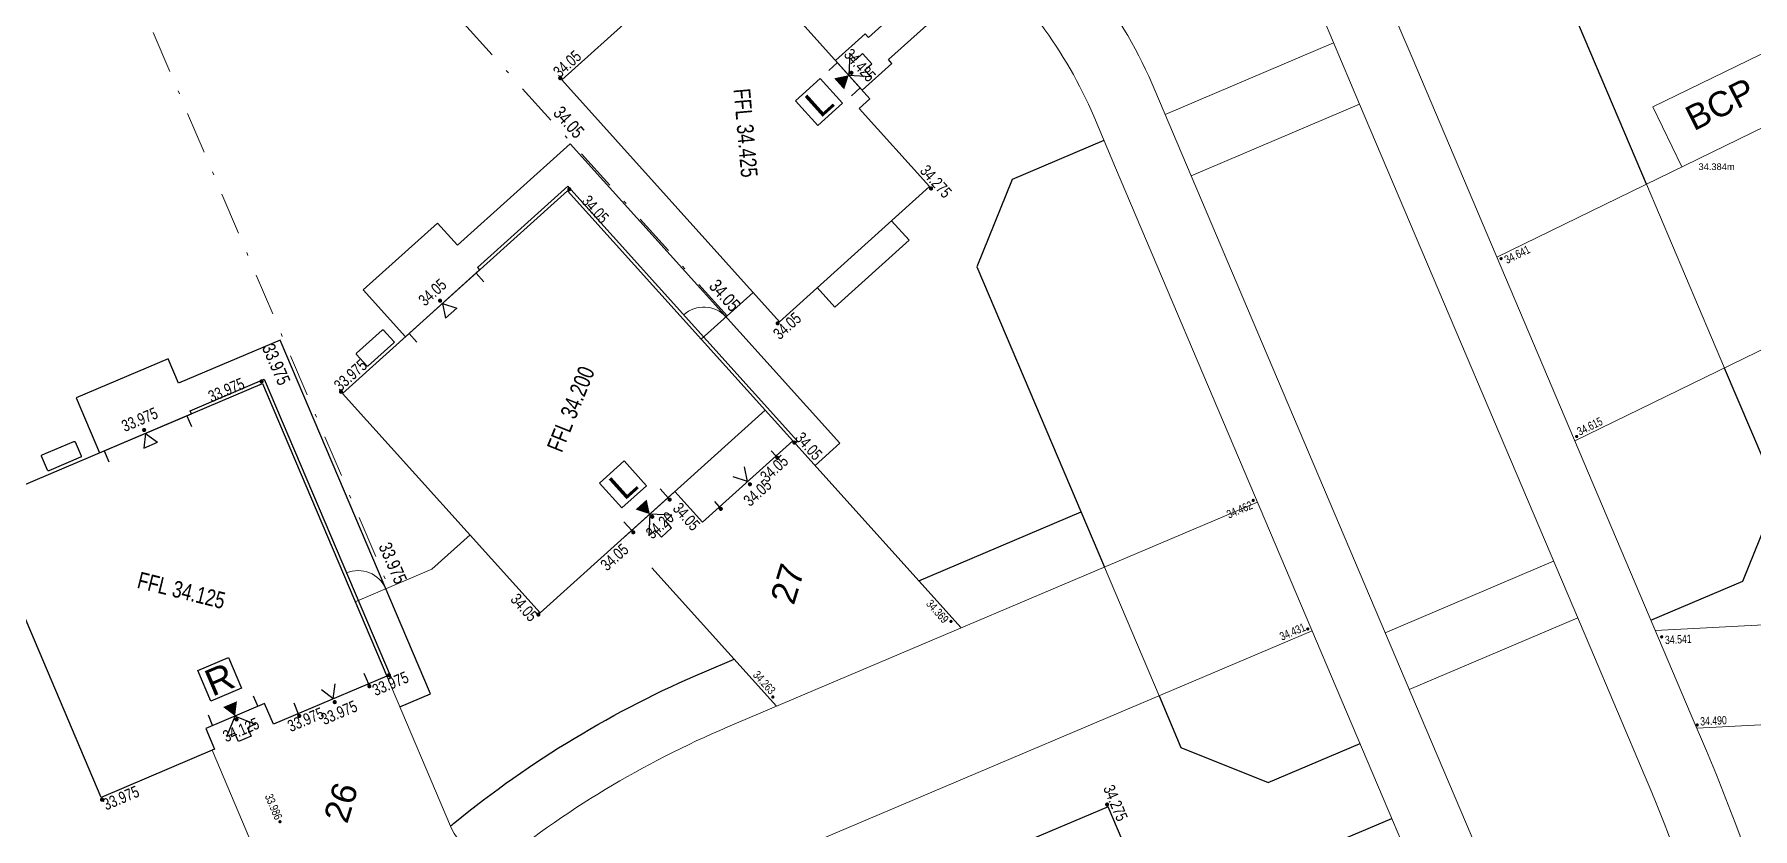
# Model space of a CAD drawing. Header units: metres. Extents: x 337936 to 338610, y 373199 to 374026.
# Drawn here: x 338108.1 to 338159.8, y 373499.5 to 373523.3 of the extents above; entities that cross this region are included whole.
import ezdxf

# ---------------------------------------------------------------- set-up
doc = ezdxf.new("R2010")
doc.units = ezdxf.units.M
doc.linetypes.add('DASHDOT', pattern=[25.4, 12.7, -6.35, 0, -6.35])
for name, color, linetype in [('A-WH_HT-Access-Main', 252, 'Continuous'), ('A-WH_HT-Services-ASHP', 252, 'Continuous'), ('A-WH_HT-Wall-Structure', 252, 'Continuous'), ('C-Zz4050-T-SpotLevels', 7, 'Continuous'), ('DGL-Hedgerow', 252, 'HEDGE'), ('DGL-Paths', 252, 'Continuous'), ('EXTERNAL_WORKS_BACK_OF_FOOTWAY_LEVELS', 7, 'Continuous'), ('HOUSE_EXTERNAL_LEVELS', 7, 'Continuous'), ('HOUSE_SLAB_LEVEL', 7, 'Continuous'), ('PLOT_BOUNDARY_ANNOTATION', 7, 'Continuous')]:
    doc.layers.add(name, color=color, linetype=linetype)
doc.layers.add('A-WH_HT-Wall-Door Openings', color=252, linetype='Continuous', plot=False)
for name, color, linetype, lineweight in [('DGL_BT Gates', 252, 'Continuous', 9), ('DGL_BT Rear Fencing', 252, 'DASHDOT', 9), ('DGL_BT-Screen Fence', 252, 'FENCELINE2', 9), ('DGL_DRIVE', 252, 'Continuous', 9), ('DGL_Footpath', 252, 'Continuous', 9), ('DGL_Plot Parking', 252, 'Continuous', 9), ('DGL_ROAD_KERBLINE', 252, 'Continuous', 9)]:
    doc.layers.add(name, color=color, linetype=linetype, lineweight=lineweight)
doc.layers.add('HOUSE_DOORS', color=3, linetype='Continuous', true_color=0x00ff00)
doc.styles.add('9751B-2D$0$SSL', font='simplex.shx')
doc.styles.add('AnnotativeArial', font='arial.ttf', dxfattribs={"height": 2})
doc.styles.add('ESTROAD', font='arial.ttf', dxfattribs={"width": 0.75})
doc.styles.get("Standard").update_dxf_attribs({"font": 'arial.ttf'})
doc.styles.add('TTE', font='arial.ttf')
doc.linetypes.add('FENCELINE2', pattern='A,6.35,-2.54,[132,ltypeshp.shx,S=2.54,R=0,X=-2.54,Y=0],-2.54,25.4', length=36.83)
doc.linetypes.add('HEDGE', pattern='A,0.0001,-0.165,[")",9751B-2D$0$SSL,S=0.24,R=110,X=0.1014,Y=0.0975],-0.15,[")",9751B-2D$0$SSL,S=0.3,R=90,X=0.384,Y=0.125],-0.4,[")",9751B-2D$0$SSL,S=0.24,R=70,X=0.353,Y=0.027],-0.43', length=1.1451)

msp = doc.modelspace()

# ---------------------------------------------------------------- hatches: boundary and pattern name
at = {"layer": 'EXTERNAL_WORKS_BACK_OF_FOOTWAY_LEVELS'}
h = msp.add_hatch(color=256, dxfattribs=at)
edge = h.paths.add_edge_path(flags=17)
edge.add_ellipse((338152.189, 373516.588), major_axis=(0.0354, 0.0354), ratio=1, start_angle=45, end_angle=225, ccw=False)
edge.add_ellipse((338152.189, 373516.588), major_axis=(0.0354, 0.0354), ratio=1, start_angle=225, end_angle=405, ccw=False)
h = msp.add_hatch(color=256, dxfattribs=at)
edge = h.paths.add_edge_path(flags=17)
edge.add_ellipse((338154.459, 373511.242), major_axis=(0.0354, 0.0354), ratio=1, start_angle=45, end_angle=225, ccw=False)
edge.add_ellipse((338154.459, 373511.242), major_axis=(0.0354, 0.0354), ratio=1, start_angle=225, end_angle=405, ccw=False)
h = msp.add_hatch(color=256, dxfattribs=at)
edge = h.paths.add_edge_path(flags=17)
edge.add_ellipse((338144.736, 373509.321), major_axis=(0.0354, 0.0354), ratio=1, start_angle=45, end_angle=225, ccw=False)
edge.add_ellipse((338144.736, 373509.321), major_axis=(0.0354, 0.0354), ratio=1, start_angle=225, end_angle=405, ccw=False)
h = msp.add_hatch(color=256, dxfattribs=at)
edge = h.paths.add_edge_path(flags=17)
edge.add_ellipse((338135.652, 373505.682), major_axis=(0.0354, 0.0354), ratio=1, start_angle=45, end_angle=225, ccw=False)
edge.add_ellipse((338135.652, 373505.682), major_axis=(0.0354, 0.0354), ratio=1, start_angle=225, end_angle=405, ccw=False)
h = msp.add_hatch(color=256, dxfattribs=at)
edge = h.paths.add_edge_path(flags=17)
edge.add_ellipse((338146.377, 373505.455), major_axis=(0.0354, 0.0354), ratio=1, start_angle=45, end_angle=225, ccw=False)
edge.add_ellipse((338146.377, 373505.455), major_axis=(0.0354, 0.0354), ratio=1, start_angle=225, end_angle=405, ccw=False)
h = msp.add_hatch(color=256, dxfattribs=at)
edge = h.paths.add_edge_path(flags=17)
edge.add_ellipse((338157.016, 373505.216), major_axis=(0.0354, 0.0354), ratio=1, start_angle=45, end_angle=225, ccw=False)
edge.add_ellipse((338157.016, 373505.216), major_axis=(0.0354, 0.0354), ratio=1, start_angle=225, end_angle=405, ccw=False)
h = msp.add_hatch(color=256, dxfattribs=at)
edge = h.paths.add_edge_path(flags=17)
edge.add_ellipse((338130.297, 373503.409), major_axis=(0.0354, 0.0354), ratio=1, start_angle=45, end_angle=225, ccw=False)
edge.add_ellipse((338130.297, 373503.409), major_axis=(0.0354, 0.0354), ratio=1, start_angle=225, end_angle=405, ccw=False)
h = msp.add_hatch(color=256, dxfattribs=at)
edge = h.paths.add_edge_path(flags=17)
edge.add_ellipse((338158.084, 373502.569), major_axis=(0.0354, 0.0354), ratio=1, start_angle=45, end_angle=225, ccw=False)
edge.add_ellipse((338158.084, 373502.569), major_axis=(0.0354, 0.0354), ratio=1, start_angle=225, end_angle=405, ccw=False)
h = msp.add_hatch(color=256, dxfattribs=at)
edge = h.paths.add_edge_path(flags=17)
edge.add_ellipse((338115.481, 373499.659), major_axis=(0.0354, 0.0354), ratio=1, start_angle=45, end_angle=225, ccw=False)
edge.add_ellipse((338115.481, 373499.659), major_axis=(0.0354, 0.0354), ratio=1, start_angle=225, end_angle=405, ccw=False)
at = {"layer": 'HOUSE_DOORS'}
for points in [[(338132.58, 373522.101), (338132.441, 373521.673), (338132.14, 373522.008)], [(338126.599, 373508.907), (338126.171, 373509.046), (338126.505, 373509.347)], [(338114.133, 373502.835), (338113.774, 373503.106), (338114.188, 373503.282)]]:
    msp.add_hatch(color=256, dxfattribs=at).paths.add_polyline_path(points, flags=17)
at = {"layer": 'HOUSE_EXTERNAL_LEVELS'}
h = msp.add_hatch(color=256, dxfattribs=at)
edge = h.paths.add_edge_path(flags=17)
edge.add_ellipse((338132.66, 373522.174), major_axis=(-0.0448, 0.0448), ratio=1, start_angle=-3, end_angle=177, ccw=False)
edge.add_ellipse((338132.66, 373522.174), major_axis=(-0.0448, 0.0448), ratio=1, start_angle=177, end_angle=357, ccw=False)
h = msp.add_hatch(color=256, dxfattribs=at)
edge = h.paths.add_edge_path(flags=17)
edge.add_ellipse((338123.905, 373522.014), major_axis=(-0.0448, 0.0448), ratio=1, start_angle=-3, end_angle=177, ccw=False)
edge.add_ellipse((338123.905, 373522.014), major_axis=(-0.0448, 0.0448), ratio=1, start_angle=177, end_angle=357, ccw=False)
h = msp.add_hatch(color=256, dxfattribs=at)
edge = h.paths.add_edge_path(flags=17)
edge.add_ellipse((338124.178, 373518.676), major_axis=(0.0448, 0.0448), ratio=1, start_angle=-2.9768, end_angle=177.0232, ccw=False)
edge.add_ellipse((338124.178, 373518.676), major_axis=(0.0448, 0.0448), ratio=1, start_angle=177.0232, end_angle=357.0232, ccw=False)
h = msp.add_hatch(color=256, dxfattribs=at)
edge = h.paths.add_edge_path(flags=17)
edge.add_ellipse((338135.053, 373518.697), major_axis=(0.0448, 0.0448), ratio=1, start_angle=-3, end_angle=177, ccw=False)
edge.add_ellipse((338135.053, 373518.697), major_axis=(0.0448, 0.0448), ratio=1, start_angle=177, end_angle=357, ccw=False)
h = msp.add_hatch(color=256, dxfattribs=at)
edge = h.paths.add_edge_path(flags=17)
edge.add_ellipse((338120.294, 373515.322), major_axis=(0.0448, 0.0448), ratio=1, start_angle=177.0232, end_angle=357.0232, ccw=False)
edge.add_ellipse((338120.294, 373515.322), major_axis=(0.0448, 0.0448), ratio=1, start_angle=-2.9768, end_angle=177.0232, ccw=False)
h = msp.add_hatch(color=256, dxfattribs=at)
edge = h.paths.add_edge_path(flags=17)
edge.add_ellipse((338130.442, 373514.644), major_axis=(-0.0448, 0.0448), ratio=1, start_angle=177, end_angle=357, ccw=False)
edge.add_ellipse((338130.442, 373514.644), major_axis=(-0.0448, 0.0448), ratio=1, start_angle=-3, end_angle=177, ccw=False)
h = msp.add_hatch(color=256, dxfattribs=at)
edge = h.paths.add_edge_path(flags=17)
edge.add_ellipse((338114.928, 373512.897), major_axis=(0.0448, 0.0448), ratio=1, start_angle=248.0045, end_angle=428.0045, ccw=False)
edge.add_ellipse((338114.928, 373512.897), major_axis=(0.0448, 0.0448), ratio=1, start_angle=68.0045, end_angle=248.0045, ccw=False)
h = msp.add_hatch(color=256, dxfattribs=at)
edge = h.paths.add_edge_path(flags=17)
edge.add_ellipse((338117.313, 373512.588), major_axis=(-0.0448, 0.0448), ratio=1, start_angle=-2.9768, end_angle=177.0232, ccw=False)
edge.add_ellipse((338117.313, 373512.588), major_axis=(-0.0448, 0.0448), ratio=1, start_angle=177.0232, end_angle=357.0232, ccw=False)
h = msp.add_hatch(color=256, dxfattribs=at)
edge = h.paths.add_edge_path(flags=17)
edge.add_ellipse((338111.398, 373511.436), major_axis=(-0.0448, 0.0448), ratio=1, start_angle=68.0045, end_angle=248.0045, ccw=False)
edge.add_ellipse((338111.398, 373511.436), major_axis=(-0.0448, 0.0448), ratio=1, start_angle=-111.9955, end_angle=68.0045, ccw=False)
h = msp.add_hatch(color=256, dxfattribs=at)
edge = h.paths.add_edge_path(flags=17)
edge.add_ellipse((338130.944, 373511.058), major_axis=(-0.0448, 0.0448), ratio=1, start_angle=177.0232, end_angle=357.0232, ccw=False)
edge.add_ellipse((338130.944, 373511.058), major_axis=(-0.0448, 0.0448), ratio=1, start_angle=-2.9768, end_angle=177.0232, ccw=False)
h = msp.add_hatch(color=256, dxfattribs=at)
edge = h.paths.add_edge_path(flags=17)
edge.add_ellipse((338130.435, 373510.599), major_axis=(0.0448, 0.0448), ratio=1, start_angle=-2.9768, end_angle=177.0232, ccw=False)
edge.add_ellipse((338130.435, 373510.599), major_axis=(0.0448, 0.0448), ratio=1, start_angle=177.0232, end_angle=357.0232, ccw=False)
h = msp.add_hatch(color=256, dxfattribs=at)
edge = h.paths.add_edge_path(flags=17)
edge.add_ellipse((338129.607, 373509.806), major_axis=(0.0448, 0.0448), ratio=1, start_angle=-2.9768, end_angle=177.0232, ccw=False)
edge.add_ellipse((338129.607, 373509.806), major_axis=(0.0448, 0.0448), ratio=1, start_angle=177.0232, end_angle=357.0232, ccw=False)
h = msp.add_hatch(color=256, dxfattribs=at)
edge = h.paths.add_edge_path(flags=17)
edge.add_ellipse((338127.195, 373509.345), major_axis=(0.0448, 0.0448), ratio=1, start_angle=177.0232, end_angle=357.0232, ccw=False)
edge.add_ellipse((338127.195, 373509.345), major_axis=(0.0448, 0.0448), ratio=1, start_angle=-2.9768, end_angle=177.0232, ccw=False)
h = msp.add_hatch(color=256, dxfattribs=at)
edge = h.paths.add_edge_path(flags=17)
edge.add_ellipse((338126.672, 373508.827), major_axis=(0.0448, 0.0448), ratio=1, start_angle=-2.9768, end_angle=177.0232, ccw=False)
edge.add_ellipse((338126.672, 373508.827), major_axis=(0.0448, 0.0448), ratio=1, start_angle=177.0232, end_angle=357.0232, ccw=False)
h = msp.add_hatch(color=256, dxfattribs=at)
edge = h.paths.add_edge_path(flags=17)
edge.add_ellipse((338128.733, 373509.066), major_axis=(-0.0448, 0.0448), ratio=1, start_angle=177.0232, end_angle=357.0232, ccw=False)
edge.add_ellipse((338128.733, 373509.066), major_axis=(-0.0448, 0.0448), ratio=1, start_angle=-2.9768, end_angle=177.0232, ccw=False)
h = msp.add_hatch(color=256, dxfattribs=at)
edge = h.paths.add_edge_path(flags=17)
edge.add_ellipse((338126.101, 373508.36), major_axis=(-0.0448, 0.0448), ratio=1, start_angle=177.0232, end_angle=357.0232, ccw=False)
edge.add_ellipse((338126.101, 373508.36), major_axis=(-0.0448, 0.0448), ratio=1, start_angle=-2.9768, end_angle=177.0232, ccw=False)
h = msp.add_hatch(color=256, dxfattribs=at)
edge = h.paths.add_edge_path(flags=17)
edge.add_ellipse((338123.25, 373505.889), major_axis=(0.0448, 0.0448), ratio=1, start_angle=177.0232, end_angle=357.0232, ccw=False)
edge.add_ellipse((338123.25, 373505.889), major_axis=(0.0448, 0.0448), ratio=1, start_angle=-2.9768, end_angle=177.0232, ccw=False)
h = msp.add_hatch(color=256, dxfattribs=at)
edge = h.paths.add_edge_path(flags=17)
edge.add_ellipse((338118.758, 373504.065), major_axis=(0.0448, 0.0448), ratio=1, start_angle=68.0045, end_angle=248.0045, ccw=False)
edge.add_ellipse((338118.758, 373504.065), major_axis=(0.0448, 0.0448), ratio=1, start_angle=248.0045, end_angle=428.0045, ccw=False)
h = msp.add_hatch(color=256, dxfattribs=at)
edge = h.paths.add_edge_path(flags=17)
edge.add_ellipse((338118.168, 373503.735), major_axis=(0.0448, 0.0448), ratio=1, start_angle=68.0045, end_angle=248.0045, ccw=False)
edge.add_ellipse((338118.168, 373503.735), major_axis=(0.0448, 0.0448), ratio=1, start_angle=248.0045, end_angle=428.0045, ccw=False)
h = msp.add_hatch(color=256, dxfattribs=at)
edge = h.paths.add_edge_path(flags=17)
edge.add_ellipse((338117.127, 373503.255), major_axis=(-0.0448, 0.0448), ratio=1, start_angle=-111.9955, end_angle=68.0045, ccw=False)
edge.add_ellipse((338117.127, 373503.255), major_axis=(-0.0448, 0.0448), ratio=1, start_angle=68.0045, end_angle=248.0045, ccw=False)
h = msp.add_hatch(color=256, dxfattribs=at)
edge = h.paths.add_edge_path(flags=17)
edge.add_ellipse((338114.175, 373502.735), major_axis=(-0.0448, 0.0448), ratio=1, start_angle=-111.9955, end_angle=68.0045, ccw=False)
edge.add_ellipse((338114.175, 373502.735), major_axis=(-0.0448, 0.0448), ratio=1, start_angle=68.0045, end_angle=248.0045, ccw=False)
h = msp.add_hatch(color=256, dxfattribs=at)
edge = h.paths.add_edge_path(flags=17)
edge.add_ellipse((338116.06, 373502.84), major_axis=(0.0448, 0.0448), ratio=1, start_angle=68.0045, end_angle=248.0045, ccw=False)
edge.add_ellipse((338116.06, 373502.84), major_axis=(0.0448, 0.0448), ratio=1, start_angle=248.0045, end_angle=428.0045, ccw=False)
h = msp.add_hatch(color=256, dxfattribs=at)
edge = h.paths.add_edge_path(flags=17)
edge.add_ellipse((338110.133, 373500.324), major_axis=(0.0448, 0.0448), ratio=1, start_angle=68.0045, end_angle=248.0045, ccw=False)
edge.add_ellipse((338110.133, 373500.324), major_axis=(0.0448, 0.0448), ratio=1, start_angle=248.0045, end_angle=428.0045, ccw=False)
h = msp.add_hatch(color=256, dxfattribs=at)
edge = h.paths.add_edge_path(flags=17)
edge.add_ellipse((338140.346, 373500.178), major_axis=(0.0448, 0.0448), ratio=1, start_angle=157.986, end_angle=337.986, ccw=False)
edge.add_ellipse((338140.346, 373500.178), major_axis=(0.0448, 0.0448), ratio=1, start_angle=-22.014, end_angle=157.986, ccw=False)

# ---------------------------------------------------------------- linework, layer by layer
at = {"layer": 'A-WH_HT-Access-Main'}
for points in [[(338132.58, 373522.101), (338133.236, 373522.067), (338133.062, 373522.26), (338133.27, 373522.448), (338132.996, 373522.752), (338132.788, 373522.565), (338132.614, 373522.758), (338132.58, 373522.101)], [(338126.602, 373508.91), (338126.568, 373508.253), (338126.761, 373508.427), (338126.949, 373508.219), (338127.253, 373508.493), (338127.066, 373508.701), (338127.259, 373508.875), (338126.602, 373508.91)], [(338114.134, 373502.835), (338114.743, 373502.589), (338114.504, 373502.487), (338114.613, 373502.229), (338114.236, 373502.069), (338114.127, 373502.327), (338113.887, 373502.225), (338114.134, 373502.835)]]:
    msp.add_lwpolyline(points, dxfattribs=at)
at = {"layer": 'A-WH_HT-Services-ASHP'}
for points in [[(338118.904, 373514.099, -0.414214), (338118.902, 373514.057), (338118.133, 373513.364, -0.414214), (338118.09, 373513.366), (338117.784, 373513.707, -0.414214), (338117.786, 373513.749), (338118.555, 373514.442, -0.414214), (338118.598, 373514.439)], [(338109.503, 373510.656, -0.414214), (338109.487, 373510.616), (338108.535, 373510.212, -0.414214), (338108.495, 373510.228), (338108.316, 373510.649, -0.414214), (338108.332, 373510.689), (338109.285, 373511.093, -0.414214), (338109.324, 373511.077)]]:
    msp.add_lwpolyline(points, format="xyb", close=True, dxfattribs=at)
at = {"layer": 'A-WH_HT-Wall-Door Openings', "linetype": 'ByBlock'}
for p, q in [((338131.976, 373522.245), (338132.238, 373522.481)), ((338132.66, 373521.485), (338132.922, 373521.721)), ((338121.377, 373516.15), (338121.612, 373515.888)), ((338119.363, 373514.337), (338119.598, 373514.075)), ((338112.679, 373511.863), (338112.817, 373511.538)), ((338110.194, 373510.808), (338110.332, 373510.483)), ((338130.246, 373510.814), (338130.39, 373510.655)), ((338126.914, 373509.664), (338127.15, 373509.402)), ((338128.544, 373509.282), (338128.688, 373509.122)), ((338125.819, 373508.679), (338126.055, 373508.417)), ((338118.002, 373504.127), (338118.139, 373503.802)), ((338114.674, 373503.448), (338114.811, 373503.123)), ((338115.894, 373503.232), (338116.031, 373502.908)), ((338113.318, 373502.872), (338113.456, 373502.547))]:
    msp.add_line(p, q, dxfattribs=at)
at = {"layer": 'A-WH_HT-Wall-Structure', "linetype": 'ByBlock'}
msp.add_line((338123.954, 373521.96), (338130.496, 373514.693), dxfattribs=at)
at = {"layer": 'A-WH_HT-Wall-Structure', "lineweight": -3}
for p, q in [((338133.866, 373517.727), (338134.393, 373517.142)), ((338134.393, 373517.142), (338132.161, 373515.133)), ((338132.161, 373515.133), (338131.634, 373515.718))]:
    msp.add_line(p, q, dxfattribs=at)
msp.add_lwpolyline([(338123.954, 373521.96), (338128.461, 373526.018), (338130.412, 373523.851), (338130.739, 373524.146), (338133.216, 373521.394), (338132.889, 373521.1), (338135.004, 373518.752), (338130.496, 373514.693)], dxfattribs=at)
at = {"layer": 'A-WH_HT-Wall-Structure'}
msp.add_lwpolyline([(338130.896, 373511.111), (338128.181, 373508.666), (338127.353, 373509.585), (338123.304, 373505.94), (338117.364, 373512.537), (338124.128, 373518.628)], close=True, dxfattribs=at)
at = {"layer": 'A-WH_HT-Wall-Structure', "lineweight": -3}
for points in [[(338113.512, 373501.838), (338110.104, 373500.392), (338106.371, 373509.185), (338114.958, 373512.83), (338118.691, 373504.036), (338115.282, 373502.59), (338115.019, 373503.211), (338113.248, 373502.46)], [(338144.195, 373491.111), (338140.374, 373500.111), (338134.791, 373497.742), (338138.612, 373488.741)]]:
    msp.add_lwpolyline(points, close=True, dxfattribs=at)
at = {"layer": 'A-WH_HT-Wall-Structure'}
msp.add_lwpolyline([(338125.812, 373508.198), (338130.068, 373512.03)], dxfattribs=at)
at = {"layer": 'DGL-Hedgerow', "flags": 128}
for points in [[(338156.56, 373518.831), (338154.381, 373523.966), (338151.758, 373525.025), (338148.997, 373523.853)], [(338140.252, 373520.141), (338137.491, 373518.969), (338136.431, 373516.346), (338140.265, 373507.315)], [(338156.694, 373505.721), (338159.455, 373506.893), (338160.515, 373509.516), (338158.908, 373513.3)], [(338134.686, 373506.902), (338139.561, 373508.972)], [(338141.906, 373503.449), (338142.565, 373501.896), (338145.187, 373500.837), (338147.949, 373502.009)]]:
    msp.add_lwpolyline(points, dxfattribs=at)
msp.add_lwpolyline([(338120.604, 373499.528, 0.002192), (338120.734, 373499.633, -0.071068), (338128.239, 373504.166), (338129.137, 373504.546)], format="xyb", dxfattribs=at)
at = {"layer": 'DGL-Paths'}
for points in [[(338136.158, 373525.928), (338133.17, 373523.238), (338133.07, 373523.35), (338132.178, 373522.547), (338132.981, 373521.655), (338133.873, 373522.458), (338133.773, 373522.57), (338136.838, 373525.329)], [(338130.963, 373511.037), (338131.038, 373511.103), (338124.135, 373518.769), (338121.417, 373516.322), (338121.484, 373516.247), (338119.255, 373514.24), (338117.984, 373515.651), (338120.214, 373517.659), (338120.815, 373516.99), (338124.202, 373520.04), (338132.309, 373511.037), (338131.565, 373510.368)], [(338119.081, 373503.116), (338120.002, 373503.507), (338115.488, 373514.141), (338112.432, 373512.844), (338112.119, 373513.58), (338109.357, 373512.408), (338110.061, 373510.751), (338112.822, 373511.923), (338112.783, 373512.015), (338115.011, 373512.961), (338118.821, 373503.984), (338118.729, 373503.945)]]:
    msp.add_lwpolyline(points, dxfattribs=at)
at = {"layer": 'DGL-Paths', "flags": 128}
msp.add_lwpolyline([(338141.742, 373496.889), (338142.847, 373497.357), (338142.905, 373497.219), (338148.905, 373499.755)], dxfattribs=at)
at = {"layer": 'DGL_BT Gates'}
for centre, start, end in [((338128.22, 373514.232), 42, 132), ((338117.834, 373506.31), 22.9999, 112.9999)]:
    msp.add_arc(centre, 0.9, start, end, dxfattribs=at)
at = {"layer": 'DGL_BT Rear Fencing', "ltscale": 0.1}
msp.add_line((338109.61, 373528.244), (338118.755, 373506.701), dxfattribs=at)
at = {"layer": 'DGL_BT Rear Fencing', "ltscale": 0.1, "flags": 128}
msp.add_lwpolyline([(338128.926, 373514.868), (338114.655, 373530.718)], dxfattribs=at)
at = {"layer": 'DGL_BT-Screen Fence', "ltscale": 0.03}
for points in [[(338128.146, 373514.165), (338129.707, 373515.57)], [(338117.742, 373506.271), (338120.043, 373507.248), (338121.194, 373508.283)]]:
    msp.add_lwpolyline(points, dxfattribs=at)
at = {"layer": 'DGL_DRIVE'}
for p, q in [((338118.69, 373504.037), (338120.604, 373499.528)), ((338113.443, 373501.81), (338115.636, 373496.643))]:
    msp.add_line(p, q, dxfattribs=at)
at = {"layer": 'DGL_DRIVE', "flags": 128}
for points in [[(338152.06, 373516.636), (338182.353, 373531.411, -0.414214), (338186.364, 373530.03), (338187.679, 373527.333), (338154.408, 373511.106)], [(338104.156, 373460.882), (338100.964, 373468.403, -0.131652), (338100.387, 373472.504), (338101.227, 373479.343, 0.230868), (338098.373, 373487.633), (338091.884, 373494.122), (338095.702, 373497.94), (338099.633, 373494.009, 0.305731), (338109.514, 373492.089), (338116.837, 373495.197, 0.071068), (338121.873, 373498.239, -0.071068), (338128.943, 373502.509), (338144.867, 373509.268)], [(338146.508, 373505.402), (338130.584, 373498.643, 0.071068), (338124.531, 373494.987, -0.071068), (338118.478, 373491.331), (338112.886, 373488.957, 0.267949), (338105.664, 373479.374), (338105.127, 373474.999, 0.131652), (338106.207, 373467.31), (338108.206, 373462.601)]]:
    msp.add_lwpolyline(points, format="xyb", dxfattribs=at)
for points in [[(338157.623, 373519.349), (338156.746, 373521.147), (338160.341, 373522.9), (338161.218, 373521.103)], [(338158.908, 373513.3), (338156.56, 373518.831)], [(338130.896, 373511.111), (338135.96, 373505.487)], [(338126.66, 373507.297), (338130.411, 373503.132)], [(338140.265, 373507.315), (338141.906, 373503.449)], [(338171.761, 373506.192), (338156.826, 373505.409)], [(338171.918, 373503.196), (338158.073, 373502.47)]]:
    msp.add_lwpolyline(points, dxfattribs=at)
at = {"layer": 'DGL_DRIVE'}
msp.add_arc((338122.261, 373500.231), 1.8, 202.9993, 265.4269, dxfattribs=at)
at = {"layer": 'DGL_Footpath'}
for p, q in [((338149.515, 373522.633), (338157.906, 373502.865)), ((338140.603, 373519.315), (338148.956, 373499.635))]:
    msp.add_line(p, q, dxfattribs=at)
at = {"layer": 'DGL_Footpath', "flags": 128}
for points in [[(338149.515, 373522.633), (338148.689, 373524.579, 0.120848), (338142.199, 373533.26), (338132.344, 373541.365, -0.120924), (338125.138, 373551.007)], [(338140.603, 373519.315), (338139.944, 373520.867, 0.120848), (338136.164, 373525.923), (338126.31, 373534.028, -0.120849), (338116.396, 373547.288)], [(338157.906, 373502.865), (338158.363, 373501.788, -0.056784), (338161.883, 373489.903), (338163.155, 373482.694)], [(338153.799, 373481.044), (338152.528, 373488.253, 0.056784), (338149.618, 373498.076), (338148.956, 373499.635)]]:
    msp.add_lwpolyline(points, format="xyb", dxfattribs=at)
at = {"layer": 'DGL_ROAD_KERBLINE'}
for p, q in [((338147.937, 373521.23), (338154.852, 373504.939)), ((338142.875, 373519.081), (338149.79, 373502.79))]:
    msp.add_line(p, q, dxfattribs=at)
at = {"layer": 'DGL_ROAD_KERBLINE', "flags": 128}
for points in [[(338147.937, 373521.23), (338146.848, 373523.797, 0.120848), (338140.928, 373531.715), (338131.074, 373539.82, -0.120773), (338123.303, 373550.211)], [(338142.875, 373519.081), (338141.785, 373521.648, 0.120848), (338137.435, 373527.467), (338127.58, 373535.573, -0.120849), (338118.237, 373548.07)], [(338154.852, 373504.939), (338156.522, 373501.007, -0.056784), (338159.914, 373489.556), (338161.185, 373482.347)], [(338155.768, 373481.392), (338154.497, 373488.601, 0.056784), (338151.459, 373498.858), (338149.79, 373502.79)]]:
    msp.add_lwpolyline(points, format="xyb", dxfattribs=at)
at = {"layer": 'DGL_ROAD_KERBLINE'}
for points in [[(338147.156, 373523.071), (338142.093, 373520.922)], [(338142.875, 373519.081), (338147.937, 373521.23)], [(338148.707, 373505.342), (338153.769, 373507.491)], [(338149.429, 373503.639), (338154.492, 373505.788)]]:
    msp.add_lwpolyline(points, dxfattribs=at)
at = {"layer": 'HOUSE_DOORS'}
for p, q in [((338120.367, 373515.241), (338120.795, 373515.102)), ((338120.367, 373515.241), (338120.461, 373514.801)), ((338120.461, 373514.801), (338120.795, 373515.102)), ((338111.441, 373511.336), (338111.386, 373510.89)), ((338111.441, 373511.336), (338111.8, 373511.066)), ((338111.386, 373510.89), (338111.8, 373511.066)), ((338129.535, 373509.887), (338129.441, 373510.327)), ((338129.535, 373509.887), (338129.107, 373510.025)), ((338117.085, 373503.355), (338116.726, 373503.626)), ((338117.085, 373503.355), (338117.14, 373503.802))]:
    msp.add_line(p, q, dxfattribs=at)
at = {"layer": 'HOUSE_EXTERNAL_LEVELS', "color": 0, "flags": 128}
for points in [[(338130.982, 373521.335), (338131.725, 373522.004), (338132.394, 373521.261), (338131.651, 373520.592), (338130.982, 373521.335)], [(338125.09, 373509.835), (338125.833, 373510.505), (338126.502, 373509.762), (338125.759, 373509.092), (338125.09, 373509.835)], [(338113.009, 373504.204), (338113.929, 373504.595), (338114.32, 373503.675), (338113.399, 373503.284), (338113.009, 373504.204)]]:
    msp.add_lwpolyline(points, dxfattribs=at)

# ---------------------------------------------------------------- texts
at = {"layer": 'C-Zz4050-T-SpotLevels', "color": 7, "linetype": 'Continuous', "lineweight": -3, "insert": (338158.123, 373519.349, 34.384), "char_height": 0.2, "attachment_point": 4, "style": 'TTE'}
msp.add_mtext('34.384m', dxfattribs=at)
at = {"layer": 'DGL_Plot Parking', "char_height": 0.75, "attachment_point": 5, "style": 'AnnotativeArial'}
for s, insert, rotation in [('BCP', (338158.779, 373521.229), 26.8339), ('27', (338130.737, 373506.813), 73), ('26', (338117.317, 373500.239), 73)]:
    msp.add_mtext(s, dxfattribs=dict(at, insert=insert, rotation=rotation))
at = {"layer": 'EXTERNAL_WORKS_BACK_OF_FOOTWAY_LEVELS', "linetype": 'Continuous', "style": 'ESTROAD', "width": 0.75}
for s, rotation, p in [('34.641', 26, (338152.367, 373516.426)), ('34.615', 26, (338154.549, 373511.26)), ('34.462', 23, (338144.007, 373508.769)), ('34.369', 312.0232, (338134.886, 373506.198)), ('34.431', 23, (338145.601, 373505.1)), ('34.541', 3, (338157.123, 373504.998)), ('34.263', 312.0232, (338129.68, 373504.059)), ('34.490', 3, (338158.18, 373502.551)), ('33.986', 293.0045, (338115.021, 373500.43))]:
    msp.add_text(s, height=0.25, rotation=rotation, dxfattribs=at).set_placement(p)
at = {"layer": 'HOUSE_DOORS', "color": 100, "linetype": 'Continuous', "style": 'ESTROAD', "width": 0.75}
for s, rotation, p in [('34.425', 312, (338132.41, 373522.704)), ('34.05', 42.0232, (338119.84, 373515.14)), ('33.975', 23.0045, (338110.816, 373511.372)), ('34.05', 42.0232, (338129.611, 373509.117)), ('34.20', 42.0232, (338126.676, 373508.138)), ('33.975', 23.0045, (338116.812, 373502.562)), ('34.125', 23.0045, (338113.86, 373502.043))]:
    msp.add_text(s, height=0.35, rotation=rotation, dxfattribs=at).set_placement(p)
at = {"layer": 'HOUSE_EXTERNAL_LEVELS', "color": 0, "linetype": 'Continuous', "style": 'ESTROAD', "width": 0.75}
for s, rotation, p in [('34.05', 42, (338123.89, 373522.007)), ('34.275', 312, (338134.696, 373519.209)), ('34.05', 312.0232, (338124.526, 373518.296)), ('34.05', 42, (338130.502, 373514.13)), ('33.975', 42.0232, (338117.299, 373512.58)), ('33.975', 23.0045, (338113.42, 373512.261)), ('34.05', 312.0232, (338130.942, 373511.176)), ('34.05', 42.0232, (338130.113, 373509.839)), ('34.05', 312.0232, (338127.265, 373509.056)), ('34.05', 42.0232, (338125.313, 373507.179)), ('34.05', 312.0232, (338122.386, 373506.326)), ('33.975', 23.0045, (338118.353, 373503.434)), ('33.975', 23.0045, (338115.805, 373502.352)), ('33.975', 23.0045, (338110.255, 373499.996)), ('34.275', 292.986, (338140.221, 373500.671))]:
    msp.add_text(s, height=0.35, rotation=rotation, dxfattribs=at).set_placement(p)
at = {"layer": 'HOUSE_EXTERNAL_LEVELS', "color": 0, "char_height": 0.8, "width": 0.8, "attachment_point": 5, "line_spacing_factor": 0.888}
for s, insert, rotation in [('\\W1.00;L', (338131.688, 373521.298), 42), ('\\W1.00;L', (338125.796, 373509.798), 42.0232), ('\\W1.00;R', (338113.664, 373503.94), 23.0045)]:
    msp.add_mtext(s, dxfattribs=dict(at, insert=insert, rotation=rotation))
at = {"layer": 'HOUSE_SLAB_LEVEL', "color": 1, "linetype": 'Continuous', "true_color": 0xff0000, "style": 'ESTROAD', "width": 0.75}
for s, rotation, p in [('FFL 34.425', 275, (338129.115, 373521.68)), ('FFL 34.200', 68.0232, (338123.954, 373510.732)), ('FFL 34.125', 346.0045, (338111.16, 373506.698))]:
    msp.add_text(s, height=0.5, rotation=rotation, dxfattribs=at).set_placement(p)
at = {"layer": 'PLOT_BOUNDARY_ANNOTATION', "linetype": 'Continuous', "style": 'ESTROAD', "width": 0.75}
for s, rotation, p in [('34.05', 311.8, (338123.668, 373520.948)), ('34.05', 312, (338128.353, 373515.74)), ('33.975', 293.7051, (338114.93, 373513.915)), ('33.975', 293.7051, (338118.436, 373507.942))]:
    msp.add_text(s, height=0.4, rotation=rotation, dxfattribs=at).set_placement(p)

doc.saveas('drawing.dxf')
